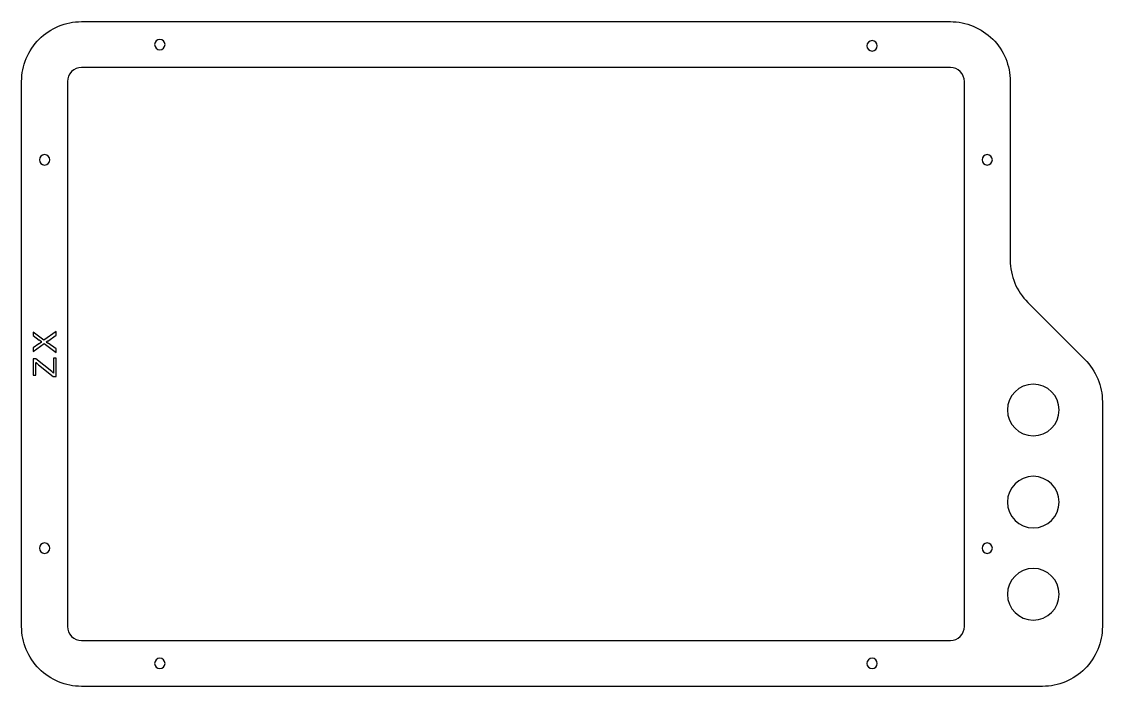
# Model space of a CAD drawing. Header units: millimetres. Extents: x -26 to 443, y 0 to 289.
import ezdxf

# ---------------------------------------------------------------- set-up
doc = ezdxf.new("R2010")
doc.units = ezdxf.units.MM

msp = doc.modelspace()

# ---------------------------------------------------------------- linework, layer by layer
at = {"layer": 'INTERIOR_PROFILES'}
for p, q in [((-16.34, 150.3), (-21.05, 153.82)), ((-21.05, 153.82), (-21.05, 152.38)), ((-21.05, 152.38), (-18.4, 150.36)), ((-11.05, 154.09), (-16.34, 150.3)), ((-14.62, 149.94), (-11.05, 152.45)), ((-11.05, 152.45), (-11.05, 154.09)), ((-21.05, 145.38), (-16.26, 148.79)), ((-18.49, 148.77), (-21.05, 146.95)), ((-21.05, 146.95), (-21.05, 145.38)), ((-16.26, 148.79), (-11.05, 144.92)), ((-11.05, 146.51), (-14.54, 149.02)), ((-11.05, 144.92), (-11.05, 146.51)), ((-19.87, 142.25), (-21.05, 142.25)), ((-21.05, 142.25), (-21.05, 135.09)), ((-12.93, 136.64), (-19.87, 142.25)), ((-11.05, 142.42), (-12.23, 142.42)), ((-12.23, 142.42), (-12.23, 136.03)), ((-11.05, 134.51), (-11.05, 142.42)), ((-19.87, 135.09), (-19.87, 140.67)), ((-18.68, 139.63), (-12.28, 134.51)), ((-12.23, 136.03), (-12.93, 136.64)), ((-21.05, 135.09), (-19.87, 135.09)), ((-12.28, 134.51), (-11.05, 134.51))]:
    msp.add_line(p, q, dxfattribs=at)
msp.add_lwpolyline([(383.26, 26), (383.26, 262.6, 0.414214), (377.16, 268.7), (0, 268.7, 0.414214), (-6.1, 262.6), (-6.1, 26, 0.414214), (0, 19.9), (377.16, 19.9, 0.414214)], format="xyb", close=True, dxfattribs=at)
at = {"layer": 'INTERIOR_PROFILES', "extrusion": (0, 0, -1)}
for centre, radius in [((-34, 278.6), 2.25), ((-343.16, 278.08), 2.25), ((16, 228.6), 2.25), ((-393.16, 228.6), 2.25), ((-413.16, 120), 11.2), ((-413.16, 80), 11.2), ((16, 60), 2.25), ((-393.16, 60), 2.25), ((-413.16, 40), 11.2), ((-34, 10), 2.25), ((-343.16, 10), 2.25)]:
    msp.add_circle(centre, radius, dxfattribs=at)
at = {"layer": 'INTERIOR_PROFILES'}
for points in [[(-17.26, 149.57), (-17.8, 149.91), (-18.4, 150.36)], [(-18.49, 148.77), (-17.69, 149.33), (-17.26, 149.57)], [(-14.62, 149.94), (-14.92, 149.72), (-15.29, 149.5)], [(-15.29, 149.5), (-14.74, 149.16), (-14.54, 149.02)], [(-18.68, 139.63), (-19.37, 140.18), (-19.87, 140.67)]]:
    msp.add_open_spline(points, degree=2, dxfattribs=at)
at = {"layer": 'OUTER_PROFILES'}
msp.add_lwpolyline([(443.16, 123.53), (443.16, 26, -0.414214), (417.16, 0), (0, 0, -0.414214), (-26, 26), (-26, 262.6, -0.414214), (0, 288.6), (377.16, 288.6, -0.414214), (403.16, 262.6), (403.16, 185.07, 0.198912), (410.78, 166.68), (435.54, 141.92, -0.198912)], format="xyb", close=True, dxfattribs=at)

doc.saveas('drawing.dxf')
